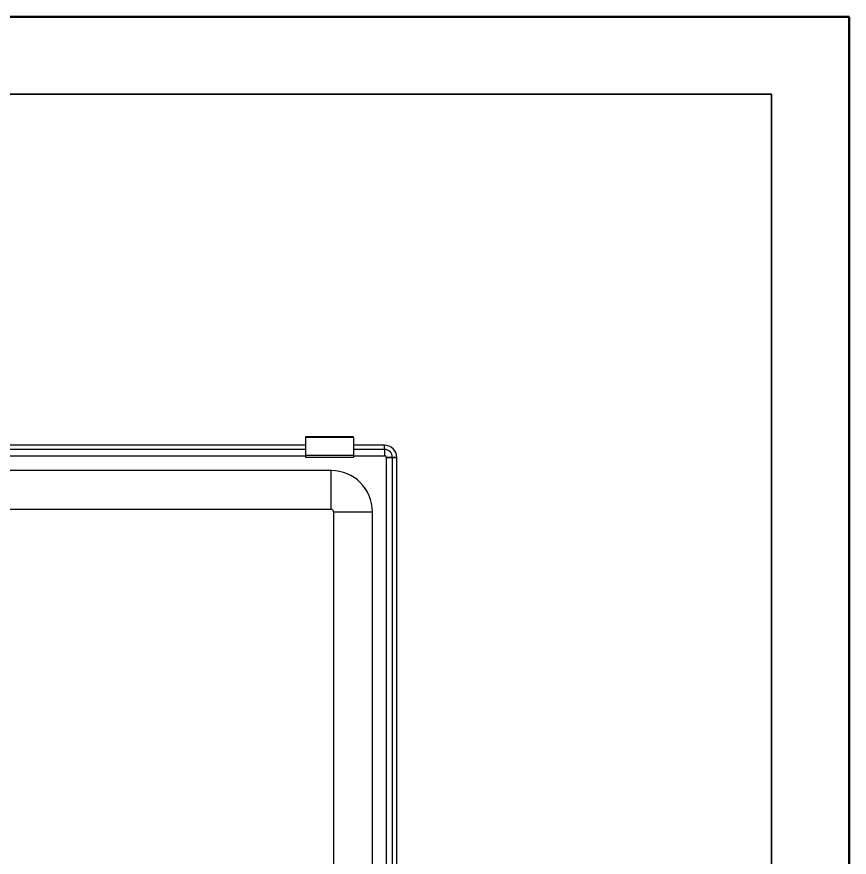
# Model space of a CAD drawing. Header units: millimetres. Extents: x 0 to 279, y 0 to 216.
# Drawn here: x 211.2 to 279.4, y 147.1 to 215.9 of the extents above; entities that cross this region are included whole.
import ezdxf

# ---------------------------------------------------------------- set-up
doc = ezdxf.new("R2010")
doc.units = ezdxf.units.MM
doc.layers.add('PAGE_BORDER', color=7, linetype='Continuous')

msp = doc.modelspace()

# ---------------------------------------------------------------- linework, layer by layer
at = {"color": 7, "linetype": 'Continuous', "lineweight": 50}
for p in [(0, 215.9), (279.4, 0)]:
    msp.add_line(p, (279.4, 215.9), dxfattribs=at)
at = {"color": 7, "linetype": 'Continuous', "lineweight": 25}
for p, q in [((238.818, 181.49), (234.881, 181.49)), ((234.881, 181.49), (234.881, 181.438)), ((238.818, 181.438), (234.881, 181.438)), ((234.881, 181.438), (234.881, 179.979)), ((238.818, 181.438), (238.818, 181.49)), ((238.818, 181.438), (238.818, 179.979)), ((234.881, 180.805), (142.775, 180.805)), ((234.881, 180.455), (142.775, 180.455)), ((241.344, 180.805), (238.818, 180.805)), ((241.344, 180.455), (238.818, 180.455)), ((241.344, 180.455), (241.344, 180.805)), ((241.344, 180.455), (241.344, 179.947)), ((241.345, 180.455), (241.345, 180.805)), ((234.881, 179.979), (238.818, 179.979)), ((234.881, 179.979), (234.881, 179.951)), ((238.818, 179.951), (234.881, 179.951)), ((234.881, 179.951), (234.881, 179.839)), ((234.881, 179.839), (238.818, 179.839)), ((238.818, 179.979), (238.818, 179.951)), ((238.818, 179.951), (238.818, 179.839)), ((241.345, 179.947), (241.344, 179.947)), ((241.485, 179.807), (241.485, 179.808)), ((241.485, 179.807), (241.485, 55.92)), ((241.485, 179.807), (241.993, 179.807)), ((241.993, 179.808), (242.342, 179.808)), ((242.342, 179.807), (241.993, 179.807)), ((241.993, 55.92), (241.993, 179.807)), ((242.342, 55.92), (242.342, 179.807)), ((236.978, 178.731), (147.389, 178.731)), ((236.978, 175.556), (236.978, 178.731)), ((147.389, 175.556), (236.978, 175.556)), ((237.176, 175.358), (237.176, 120.403)), ((237.176, 175.358), (240.351, 175.358)), ((240.351, 120.291), (240.351, 175.358))]:
    msp.add_line(p, q, dxfattribs=at)
at = {"color": 8, "linetype": 'Continuous', "lineweight": 25}
for p, q in [((142.775, 179.947), (234.881, 179.947)), ((238.818, 179.947), (241.344, 179.947))]:
    msp.add_line(p, q, dxfattribs=at)
at = {"color": 7, "linetype": 'Continuous', "lineweight": 25}
for centre, radius, start in [((241.345, 179.808), 0.997, 0), ((241.345, 179.808), 0.648, 0), ((236.978, 175.358), 3.373, 360), ((236.978, 175.358), 0.198, 0)]:
    msp.add_arc(centre, radius, start, 90, dxfattribs=at)
for points, knots in [([(241.345, 180.455), (241.345, 180.45), (241.345, 180.439), (241.345, 180.351), (241.345, 180.222), (241.345, 180.079), (241.345, 179.985), (241.345, 179.947)], [0, 0, 0, 0, 0.214694, 0.429388, 0.644082, 0.858775, 1, 1, 1, 1]), ([(241.485, 179.808), (241.483, 179.825), (241.48, 179.852), (241.463, 179.885), (241.444, 179.907), (241.422, 179.925), (241.39, 179.943), (241.363, 179.945), (241.345, 179.947)], [0, 0, 0, 0, 0.239443, 0.370028, 0.5, 0.630585, 0.760557, 1, 1, 1, 1]), ([(241.993, 179.808), (241.987, 179.808), (241.976, 179.808), (241.888, 179.808), (241.759, 179.808), (241.617, 179.808), (241.522, 179.808), (241.485, 179.808)], [0, 0, 0, 0, 0.214694, 0.429388, 0.644082, 0.858775, 1, 1, 1, 1])]:
    msp.add_open_spline(points, degree=3, knots=knots, dxfattribs=at)
at = {"layer": 'PAGE_BORDER', "lineweight": 35}
for p, q in [((6.35, 209.55), (273.05, 209.55)), ((273.05, 209.55), (273.05, 6.35))]:
    msp.add_line(p, q, dxfattribs=at)

doc.saveas('drawing.dxf')
